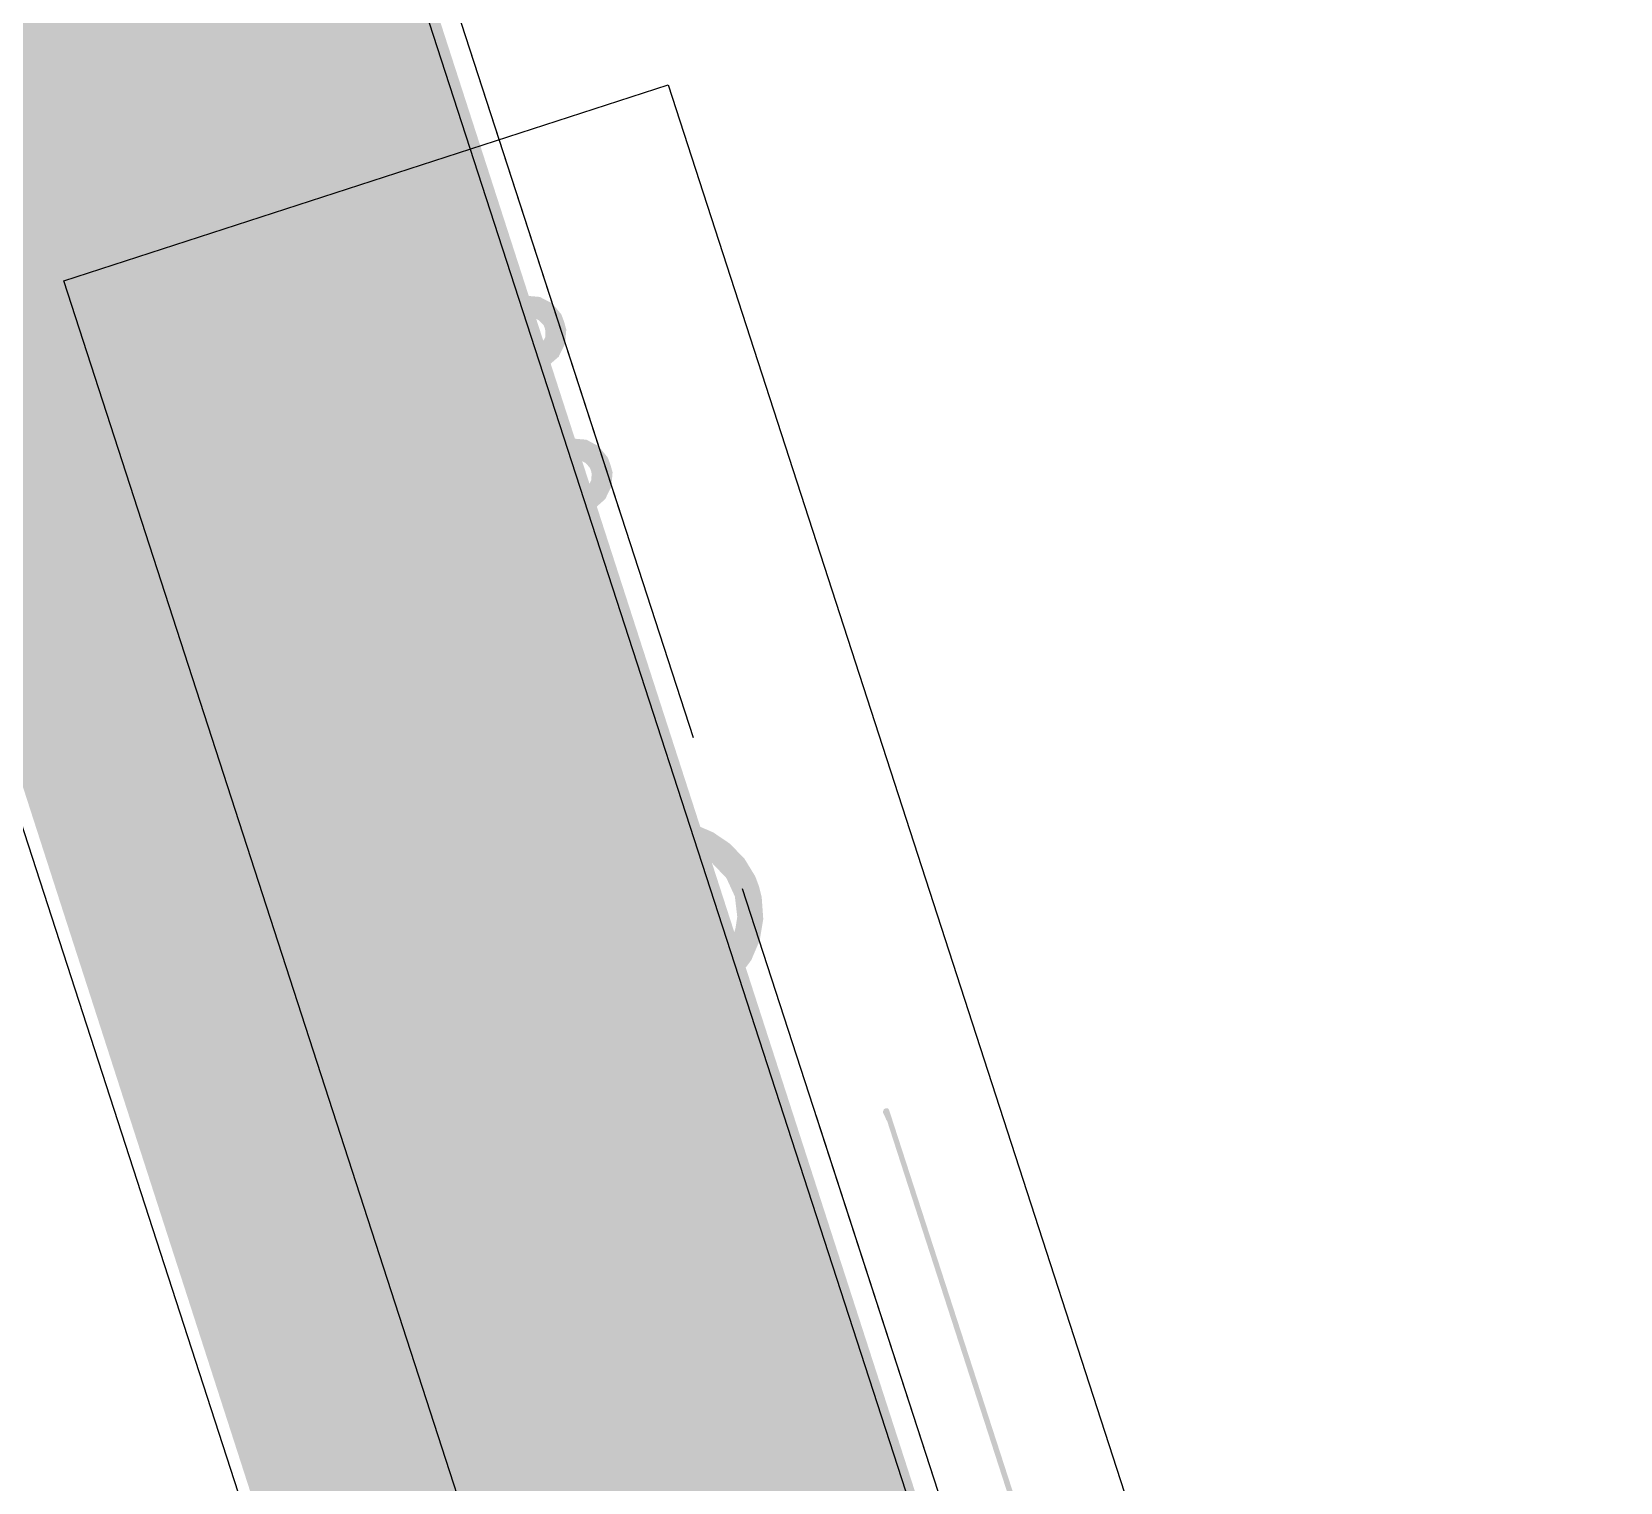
# Model space of a CAD drawing. Header units: metres. Extents: x -296 to 345, y -1036 to 474.
# Drawn here: x 53.275 to 54.275, y -53.798 to -52.885 of the extents above; entities that cross this region are included whole.
import ezdxf

# ---------------------------------------------------------------- set-up
doc = ezdxf.new("R2010")
doc.units = ezdxf.units.M
doc.linetypes.add('HIDDENX2', pattern=[0.75, 0.5, -0.25])
for name, color, linetype in [('DGPRO_Cordon nuevo', 1, 'Continuous'), ('DGPRO_Paradores nuevos', 1, 'Continuous'), ('DGPRO_Tactiles', 40, 'Continuous'), ('H', 253, 'Continuous'), ('paradas', 7, 'Continuous')]:
    doc.layers.add(name, color=color, linetype=linetype)

# ---------------------------------------------------------------- blocks, each defined once
blk = doc.blocks.new('accesibilidad 2')
at = {"layer": 'H', "linetype": 'Continuous', "true_color": 0xffffff}
for points in [[(6073.9068, 3738.9124), (6073.9098, 3738.9129), (6073.9111, 3738.9133), (6073.9124, 3738.9144), (6073.9131, 3738.9159), (6073.9136, 3738.9186), (6073.9136, 3738.9211), (6073.9133, 3738.972), (6073.9136, 3739.0225), (6073.9136, 3739.0233), (6073.9133, 3739.0248), (6073.9136, 3739.0265), (6073.9144, 3739.0283), (6073.9154, 3739.029), (6073.9445, 3739.0006), (6073.9745, 3738.9715), (6073.9745, 3738.9959), (6073.9747, 3739.019), (6073.9747, 3739.0202), (6073.974, 3739.022), (6073.9725, 3739.0245), (6073.9709, 3739.0258), (6073.9347, 3739.061), (6073.8985, 3739.0964), (6073.8972, 3739.0977), (6073.8957, 3739.0987), (6073.8947, 3739.099), (6073.8937, 3739.0992), (6073.8927, 3739.0987), (6073.891, 3739.0977), (6073.8897, 3739.0967), (6073.8668, 3739.0741), (6073.8437, 3739.0514), (6073.8356, 3739.0444), (6073.8236, 3739.0338), (6073.817, 3739.026), (6073.815, 3739.0217), (6073.8133, 3739.017), (6073.8122, 3739.0069), (6073.813, 3738.9908), (6073.8135, 3738.98), (6073.8133, 3738.978), (6073.8135, 3738.9742), (6073.8145, 3738.9712), (6073.8158, 3738.9697), (6073.8452, 3738.9986), (6073.8741, 3739.027), (6073.8741, 3739.022), (6073.8744, 3738.9707), (6073.8741, 3738.9194), (6073.8741, 3738.9174), (6073.8746, 3738.9154), (6073.8751, 3738.9144), (6073.8759, 3738.9136), (6073.8769, 3738.9131), (6073.8791, 3738.9126), (6073.8809, 3738.9126), (6073.8927, 3738.9131), (6073.9046, 3738.9126), (6073.9068, 3738.9124)], [(6073.9068, 3738.9124), (6073.9046, 3738.9126), (6073.8927, 3738.9131), (6073.8809, 3738.9126), (6073.8791, 3738.9126), (6073.8769, 3738.9131), (6073.8759, 3738.9136), (6073.8751, 3738.9144), (6073.8746, 3738.9154), (6073.8741, 3738.9174), (6073.8741, 3738.9194), (6073.8744, 3738.9707), (6073.8741, 3739.022), (6073.8741, 3739.027), (6073.8452, 3738.9986), (6073.8158, 3738.9697), (6073.8145, 3738.9712), (6073.8135, 3738.9742), (6073.8133, 3738.978), (6073.8135, 3738.98), (6073.813, 3738.9908), (6073.8122, 3739.0069), (6073.8133, 3739.017), (6073.815, 3739.0217), (6073.817, 3739.026), (6073.8236, 3739.0338), (6073.8356, 3739.0444), (6073.8437, 3739.0514), (6073.8668, 3739.0741), (6073.8897, 3739.0967), (6073.891, 3739.0977), (6073.8927, 3739.0987), (6073.8937, 3739.0992), (6073.8947, 3739.099), (6073.8957, 3739.0987), (6073.8972, 3739.0977), (6073.8985, 3739.0964), (6073.9347, 3739.061), (6073.9709, 3739.0258), (6073.9725, 3739.0245), (6073.974, 3739.022), (6073.9747, 3739.0202), (6073.9747, 3739.019), (6073.9745, 3738.9959), (6073.9745, 3738.9715), (6073.9445, 3739.0006), (6073.9154, 3739.029), (6073.9144, 3739.0283), (6073.9136, 3739.0265), (6073.9133, 3739.0248), (6073.9136, 3739.0233), (6073.9136, 3739.0225), (6073.9133, 3738.972), (6073.9136, 3738.9211), (6073.9136, 3738.9186), (6073.9131, 3738.9159), (6073.9124, 3738.9144), (6073.9111, 3738.9133), (6073.9098, 3738.9129), (6073.9068, 3738.9124)], [(6073.0904, 3738.8464), (6073.0922, 3738.8467), (6073.0947, 3738.8469), (6073.0957, 3738.8472), (6073.3132, 3738.8469), (6073.7484, 3738.8469), (6073.9659, 3738.8469), (6073.9682, 3738.8469), (6073.9722, 3738.8469), (6073.9732, 3738.8472), (6073.9737, 3738.849), (6073.9735, 3738.85), (6073.973, 3738.8502), (6073.9725, 3738.8507), (6073.9715, 3738.851), (6073.9694, 3738.8507), (6073.9669, 3738.8505), (6073.9659, 3738.8502), (6073.5308, 3738.8505), (6073.0957, 3738.8505), (6073.0934, 3738.8505), (6073.0894, 3738.8505), (6073.0884, 3738.8502), (6073.0879, 3738.8482), (6073.0881, 3738.8475), (6073.0886, 3738.8472), (6073.0891, 3738.8467), (6073.0904, 3738.8464)], [(6073.0904, 3738.8464), (6073.0891, 3738.8467), (6073.0886, 3738.8472), (6073.0881, 3738.8475), (6073.0879, 3738.8482), (6073.0879, 3738.849), (6073.0894, 3738.8505), (6073.0934, 3738.8505), (6073.0957, 3738.8505), (6073.5308, 3738.8505), (6073.9659, 3738.8502), (6073.9669, 3738.8505), (6073.9694, 3738.8507), (6073.9715, 3738.851), (6073.9725, 3738.8507), (6073.973, 3738.8502), (6073.9735, 3738.85), (6073.9737, 3738.849), (6073.9737, 3738.8482), (6073.9722, 3738.8469), (6073.9682, 3738.8469), (6073.9659, 3738.8469), (6073.7484, 3738.8469), (6073.3132, 3738.8469), (6073.0957, 3738.8472), (6073.0947, 3738.8469), (6073.0922, 3738.8467), (6073.0904, 3738.8464)]]:
    blk.add_hatch(color=7, dxfattribs=at).paths.add_polyline_path(points)
at = {"layer": 'H', "linetype": 'Continuous'}
for points in [[(6074.1656, 3739.0426), (6074.1621, 3739.0426), (6074.1561, 3739.0451), (6074.1515, 3739.0494), (6074.1488, 3739.0555), (6074.1485, 3739.0587), (6074.1488, 3739.0622), (6074.1513, 3739.068), (6074.1555, 3739.0726), (6074.1616, 3739.0748), (6074.1651, 3739.0751), (6074.1686, 3739.0748), (6074.1747, 3739.0723), (6074.1792, 3739.068), (6074.1817, 3739.0622), (6074.182, 3739.0587), (6074.1817, 3739.0557), (6074.1792, 3739.0499), (6074.1747, 3739.0454), (6074.1689, 3739.0429), (6074.1656, 3739.0426)], [(6074.4611, 3738.9438), (6074.4285, 3738.944), (6074.4237, 3738.9445), (6074.4154, 3738.9483), (6074.4096, 3738.9546), (6074.4063, 3738.9632), (6074.4058, 3738.9679), (6074.4058, 3738.9835), (6074.4058, 3738.9991), (6074.4058, 3739.0006), (6074.4058, 3739.0021), (6074.4058, 3739.0036), (6074.4061, 3739.0114), (6074.4068, 3739.0233), (6074.4061, 3739.0308), (6074.4048, 3739.0341), (6074.403, 3739.0376), (6074.3978, 3739.0439), (6074.388, 3739.0524), (6074.3817, 3739.0582), (6074.3802, 3739.0597), (6074.3769, 3739.062), (6074.3734, 3739.0628), (6074.3696, 3739.0622), (6074.3676, 3739.0612), (6074.3658, 3739.06), (6074.3636, 3739.0572), (6074.3625, 3739.0539), (6074.363, 3739.0502), (6074.3641, 3739.0484), (6074.3646, 3739.0474), (6074.3646, 3739.0461), (6074.3646, 3739.0454), (6074.3641, 3739.0444), (6074.363, 3739.0434), (6074.3623, 3739.0429), (6074.3618, 3739.0424), (6074.3605, 3739.0421), (6074.3598, 3739.0424), (6074.3593, 3739.0429), (6074.3585, 3739.0436), (6074.358, 3739.0454), (6074.3578, 3739.0459), (6074.3568, 3739.0484), (6074.3558, 3739.0534), (6074.3568, 3739.058), (6074.359, 3739.0622), (6074.3608, 3739.0643), (6074.363, 3739.0663), (6074.3673, 3739.0685), (6074.3721, 3739.0693), (6074.3771, 3739.0685), (6074.3797, 3739.0678), (6074.3819, 3739.0665), (6074.3857, 3739.0635), (6074.3874, 3739.062), (6074.4428, 3739.0082), (6074.4979, 3738.9543), (6074.4986, 3738.9538), (6074.5004, 3738.9528), (6074.5014, 3738.9518), (6074.5019, 3738.9511), (6074.5021, 3738.9503), (6074.5019, 3738.9493), (6074.5016, 3738.9488), (6074.5004, 3738.9468), (6074.4976, 3738.9445), (6074.4951, 3738.944), (6074.4938, 3738.9438), (6074.4611, 3738.9438)], [(6074.1666, 3738.9901), (6074.1659, 3738.9901), (6074.1651, 3738.9906), (6074.1646, 3738.9908), (6074.1603, 3738.9931), (6074.152, 3738.9966), (6074.1385, 3738.9996), (6074.1286, 3738.9999), (6074.1314, 3739.0097), (6074.1347, 3739.0187), (6074.1349, 3739.0197), (6074.1349, 3739.021), (6074.1349, 3739.0217), (6074.1344, 3739.0223), (6074.1339, 3739.0225), (6074.1324, 3739.023), (6074.1312, 3739.0233), (6074.1284, 3739.0233), (6074.1236, 3739.023), (6074.1206, 3739.0215), (6074.1188, 3739.0202), (6074.1171, 3739.017), (6074.1163, 3739.0142), (6074.1156, 3739.0117), (6074.1133, 3739.0069), (6074.1123, 3739.0046), (6074.1115, 3739.0024), (6074.1103, 3738.9999), (6074.109, 3738.9986), (6074.1078, 3738.9981), (6074.106, 3738.9981), (6074.1032, 3738.9986), (6074.1007, 3738.9996), (6074.0987, 3739.0006), (6074.0964, 3739.0021), (6074.0954, 3739.0031), (6074.0949, 3739.0044), (6074.0947, 3739.0057), (6074.0952, 3739.0082), (6074.0962, 3739.0102), (6074.1017, 3739.0212), (6074.1063, 3739.0326), (6074.107, 3739.0343), (6074.109, 3739.0368), (6074.1115, 3739.0386), (6074.1148, 3739.0394), (6074.1166, 3739.0394), (6074.1359, 3739.0394), (6074.1553, 3739.0394), (6074.1606, 3739.0389), (6074.1671, 3739.0358), (6074.1706, 3739.0331), (6074.1734, 3739.0295), (6074.1752, 3739.0253), (6074.1759, 3739.0207), (6074.1754, 3739.016), (6074.1749, 3739.0134), (6074.1716, 3739.0031), (6074.1686, 3738.9931), (6074.1684, 3738.9923), (6074.1679, 3738.9911), (6074.1676, 3738.9906), (6074.1671, 3738.9903), (6074.1666, 3738.9901)], [(6074.4596, 3739.0064), (6074.4561, 3739.0069), (6074.4501, 3739.0094), (6074.4458, 3739.014), (6074.4435, 3739.0197), (6074.4433, 3739.0233), (6074.4435, 3739.0265), (6074.4463, 3739.0323), (6074.4508, 3739.0366), (6074.4566, 3739.0389), (6074.4599, 3739.0391), (6074.4632, 3739.0389), (6074.4692, 3739.0363), (6074.474, 3739.0318), (6074.4765, 3739.0258), (6074.4767, 3739.0225), (6074.4765, 3739.0192), (6074.4737, 3739.0134), (6074.4692, 3739.0092), (6074.4632, 3739.0067), (6074.4596, 3739.0064)], [(6074.1812, 3738.9136), (6074.1797, 3738.9141), (6074.1787, 3738.9146), (6074.1754, 3738.9166), (6074.1721, 3738.9184), (6074.1709, 3738.9189), (6074.1699, 3738.9199), (6074.1694, 3738.9204), (6074.1691, 3738.9211), (6074.1691, 3738.9219), (6074.1691, 3738.9234), (6074.1696, 3738.9247), (6074.1709, 3738.9289), (6074.1719, 3738.9375), (6074.1711, 3738.9458), (6074.1681, 3738.9541), (6074.1659, 3738.9579), (6074.1649, 3738.9594), (6074.1629, 3738.9616), (6074.1611, 3738.9629), (6074.1598, 3738.9632), (6074.1576, 3738.9632), (6074.1555, 3738.9629), (6074.1495, 3738.9614), (6074.143, 3738.9609), (6074.1392, 3738.9606), (6074.1332, 3738.9614), (6074.1284, 3738.9642), (6074.1249, 3738.9689), (6074.1236, 3738.9722), (6074.1229, 3738.9735), (6074.1221, 3738.9747), (6074.1213, 3738.9752), (6074.1206, 3738.9752), (6074.1198, 3738.9752), (6074.1186, 3738.9747), (6074.1176, 3738.9745), (6074.1128, 3738.9725), (6074.1045, 3738.9667), (6074.1007, 3738.9634), (6074.0997, 3738.9621), (6074.0975, 3738.9611), (6074.0954, 3738.9609), (6074.0937, 3738.9616), (6074.0912, 3738.9632), (6074.0881, 3738.9659), (6074.0864, 3738.9669), (6074.0856, 3738.9674), (6074.0846, 3738.9679), (6074.0844, 3738.9684), (6074.0844, 3738.9699), (6074.0854, 3738.9712), (6074.0874, 3738.9727), (6074.0879, 3738.9735), (6074.0909, 3738.9767), (6074.0977, 3738.9823), (6074.1088, 3738.9888), (6074.1251, 3738.9931), (6074.138, 3738.9931), (6074.1463, 3738.9913), (6074.1503, 3738.9901), (6074.1548, 3738.9883), (6074.1626, 3738.984), (6074.1696, 3738.9787), (6074.1757, 3738.9727), (6074.1805, 3738.9659), (6074.1845, 3738.9584), (6074.187, 3738.9501), (6074.1885, 3738.9413), (6074.1885, 3738.9365), (6074.1885, 3738.932), (6074.1865, 3738.9219), (6074.1847, 3738.9166), (6074.1842, 3738.9156), (6074.1832, 3738.9144), (6074.1827, 3738.9138), (6074.182, 3738.9136), (6074.1812, 3738.9136)], [(6074.2074, 3738.9229), (6074.2056, 3738.9232), (6074.2046, 3738.9234), (6074.2036, 3738.9239), (6074.2028, 3738.9244), (6074.2018, 3738.9262), (6074.2003, 3738.931), (6074.1991, 3738.936), (6074.1988, 3738.9375), (6074.1986, 3738.939), (6074.1976, 3738.9458), (6074.1938, 3738.9584), (6074.187, 3738.9702), (6074.1777, 3738.9805), (6074.1719, 3738.9855), (6074.1852, 3738.9878), (6074.1965, 3738.9896), (6074.1991, 3738.9898), (6074.2031, 3738.989), (6074.2061, 3738.987), (6074.2081, 3738.9835), (6074.2089, 3738.9813), (6074.2152, 3738.9559), (6074.2215, 3738.9307), (6074.2217, 3738.9294), (6074.2215, 3738.9282), (6074.2215, 3738.9274), (6074.2209, 3738.9269), (6074.2204, 3738.9264), (6074.2192, 3738.9259), (6074.2179, 3738.9254), (6074.2126, 3738.9239), (6074.2074, 3738.9229)], [(6074.5265, 3738.9365), (6074.5248, 3738.9372), (6074.5215, 3738.94), (6074.518, 3738.9433), (6074.5001, 3738.9606), (6074.4808, 3738.9795), (6074.4898, 3738.9795), (6074.4969, 3738.9795), (6074.5039, 3738.9795), (6074.5051, 3738.9792), (6074.5074, 3738.9787), (6074.5104, 3738.9767), (6074.5124, 3738.975), (6074.5245, 3738.9629), (6074.5371, 3738.9511), (6074.5381, 3738.9501), (6074.5391, 3738.9486), (6074.5394, 3738.9478), (6074.5394, 3738.9468), (6074.5391, 3738.9458), (6074.5381, 3738.9445), (6074.5368, 3738.9433), (6074.5338, 3738.9403), (6074.5303, 3738.9372), (6074.5283, 3738.9365), (6074.5265, 3738.9365)], [(6074.1314, 3738.8814), (6074.1241, 3738.8819), (6074.1108, 3738.8852), (6074.0987, 3738.8915), (6074.0886, 3738.9003), (6074.0811, 3738.9108), (6074.0761, 3738.9229), (6074.0738, 3738.936), (6074.0753, 3738.9496), (6074.0773, 3738.9564), (6074.0781, 3738.9581), (6074.0794, 3738.9599), (6074.0803, 3738.9606), (6074.0811, 3738.9611), (6074.0824, 3738.9611), (6074.0844, 3738.9604), (6074.0859, 3738.9591), (6074.0874, 3738.9584), (6074.0904, 3738.9566), (6074.0922, 3738.9551), (6074.0932, 3738.9538), (6074.0934, 3738.9521), (6074.0934, 3738.9498), (6074.0929, 3738.9483), (6074.0912, 3738.9415), (6074.0917, 3738.9284), (6074.0967, 3738.9166), (6074.1053, 3738.9071), (6074.1113, 3738.9033), (6074.1173, 3738.9003), (6074.1299, 3738.8978), (6074.1425, 3738.8993), (6074.1546, 3738.9051), (6074.1601, 3738.9096), (6074.1608, 3738.9101), (6074.1618, 3738.9118), (6074.1629, 3738.9131), (6074.1636, 3738.9138), (6074.1644, 3738.9141), (6074.1656, 3738.9141), (6074.1661, 3738.9138), (6074.1724, 3738.9108), (6074.1779, 3738.9071), (6074.1784, 3738.9053), (6074.1777, 3738.9043), (6074.1767, 3738.9033), (6074.1764, 3738.9028), (6074.1724, 3738.8983), (6074.1624, 3738.8905), (6074.1505, 3738.8847), (6074.138, 3738.8817), (6074.1314, 3738.8814)], [(6074.4124, 3738.8885), (6074.4129, 3738.9013), (6074.4149, 3738.9015), (6074.4184, 3738.903), (6074.4211, 3738.9056), (6074.4224, 3738.9091), (6074.4227, 3738.9111), (6074.4224, 3738.9131), (6074.4209, 3738.9166), (6074.4181, 3738.9194), (6074.4146, 3738.9209), (6074.4126, 3738.9209), (6074.4106, 3738.9209), (6074.4071, 3738.9191), (6074.4043, 3738.9164), (6074.4028, 3738.9129), (6074.4025, 3738.9111), (6074.4028, 3738.9091), (6074.4043, 3738.9056), (6074.4071, 3738.903), (6074.4108, 3738.9015), (6074.4129, 3738.9013), (6074.4124, 3738.8885), (6074.4076, 3738.8887), (6074.3993, 3738.8922), (6074.393, 3738.8983), (6074.3895, 3738.9063), (6074.389, 3738.9108), (6074.3895, 3738.9154), (6074.393, 3738.9237), (6074.3995, 3738.9302), (6074.4078, 3738.9337), (6074.4126, 3738.9342), (6074.4174, 3738.934), (6074.4257, 3738.9302), (6074.4322, 3738.9239), (6074.4357, 3738.9156), (6074.436, 3738.9108), (6074.4357, 3738.9063), (6074.4322, 3738.898), (6074.4259, 3738.892), (6074.4174, 3738.8887), (6074.4124, 3738.8885)], [(6074.5072, 3738.8885), (6074.5074, 3738.9013), (6074.5094, 3738.9015), (6074.5129, 3738.9033), (6074.5157, 3738.9058), (6074.5172, 3738.9093), (6074.5175, 3738.9113), (6074.5172, 3738.9133), (6074.5155, 3738.9166), (6074.5124, 3738.9194), (6074.5089, 3738.9209), (6074.5069, 3738.9209), (6074.5049, 3738.9209), (6074.5014, 3738.9191), (6074.4986, 3738.9164), (6074.4974, 3738.9136), (6074.4969, 3738.9118), (6074.4969, 3738.9108), (6074.4971, 3738.9088), (6074.4989, 3738.9056), (6074.5016, 3738.9028), (6074.5054, 3738.9015), (6074.5074, 3738.9013), (6074.5072, 3738.8885), (6074.5021, 3738.8887), (6074.4938, 3738.8922), (6074.4873, 3738.8985), (6074.4838, 3738.9068), (6074.4835, 3738.9113), (6074.484, 3738.9159), (6074.4876, 3738.9239), (6074.4938, 3738.9302), (6074.5021, 3738.9337), (6074.5069, 3738.9342), (6074.5114, 3738.934), (6074.52, 3738.9305), (6074.5265, 3738.9242), (6074.5303, 3738.9159), (6074.5306, 3738.9113), (6074.5303, 3738.9066), (6074.5268, 3738.8983), (6074.5205, 3738.892), (6074.512, 3738.8887), (6074.5072, 3738.8885)]]:
    blk.add_hatch(color=7, dxfattribs=at).paths.add_polyline_path(points)
at = {"ltscale": 50}
blk.add_lwpolyline([(6073.0288, 3738.7803), (6073.0288, 3739.1803), (6074.6288, 3739.1803), (6074.6288, 3738.7803), (6073.0288, 3738.7803)], dxfattribs=at)
blk.add_lwpolyline([(6073.0288, 3739.1803), (6074.6288, 3739.1803), (6074.6288, 3738.7803), (6073.0288, 3738.7803)], close=True, dxfattribs=at)
blk = doc.blocks.new('A$C07AB3025')
at = {"layer": 'DGPRO_Tactiles'}
h = blk.add_hatch(dxfattribs=at)
h.set_pattern_fill('HEX', color=256, scale=0.01)
h.set_pattern_definition([(0, (-3464.14433, -2390.892284), (0, 0.05499261315), [0.03175, -0.0635]), (120, (-3464.14433, -2390.892284), (-0.047625, -0.0274963066), [0.03175, -0.0635]), (60, (-3464.11258, -2390.892284), (-0.047625, 0.0274963066), [0.03175, -0.0635])])
h.paths.add_polyline_path([(93.0898, -505.9937), (93.0744, -505.9982), (92.7788, -506.2782), (92.7917, -506.3273), (92.1046, -504.501), (86.7167, -487.8018), (87.0921, -487.6851), (92.4834, -504.3724)])
at = {"layer": 'DGPRO_Cordon nuevo', "elevation": -1.032}
for points in [[(92.7917, -506.3273, -0.009787), (92.1046, -504.501), (88.5381, -493.5097), (85.7405, -484.777), (82.6856, -475.2557), (72.7542, -443.1541, -0.354717), (76.6243, -432.6359), (77.3745, -432.3769, -0.378938), (82.2754, -434.7152), (92.378, -470.9312), (100.843, -501.5507, 0.052222), (104.7913, -510.2785), (113.2421, -524.5122), (121.5608, -538.8236), (128.1386, -550.2028, -0.698614), (126.5031, -552.6261), (119.3365, -548.9613, -0.102708), (112.4786, -542.3418), (95.6075, -512.2305, -0.028077), (93.1512, -507.2045, -0.028077)], [(93.0898, -505.9937, -0.008752), (92.4834, -504.3724), (88.9188, -493.387), (87.0921, -487.6851)]]:
    blk.add_lwpolyline(points, format="xyb", dxfattribs=at)
at = {"layer": 'DGPRO_Paradores nuevos', "color": 1, "linetype": 'HIDDENX2', "elevation": -1.032}
blk.add_lwpolyline([(87.5977, -489.2631), (92.6943, -504.9562), (94.8571, -504.2538)], dxfattribs=at)
at = {"layer": 'paradas', "color": 1, "linetype": 'HIDDENX2', "elevation": -1.032}
blk.add_lwpolyline([(93.8378, -501.1152), (92.8185, -497.9766), (90.6557, -498.679), (91.675, -501.8176), (93.8378, -501.1152)], dxfattribs=at)
at = {"rotation": 107.9637239528128}
blk.add_blockref('accesibilidad 2', (5521.0534, -5124.8646, -1.032), dxfattribs=at)

msp = doc.modelspace()

# ---------------------------------------------------------------- block references
msp.add_blockref('A$C07AB3025', (-37.3505, 446.5382, 1.032))

doc.saveas('drawing.dxf')
